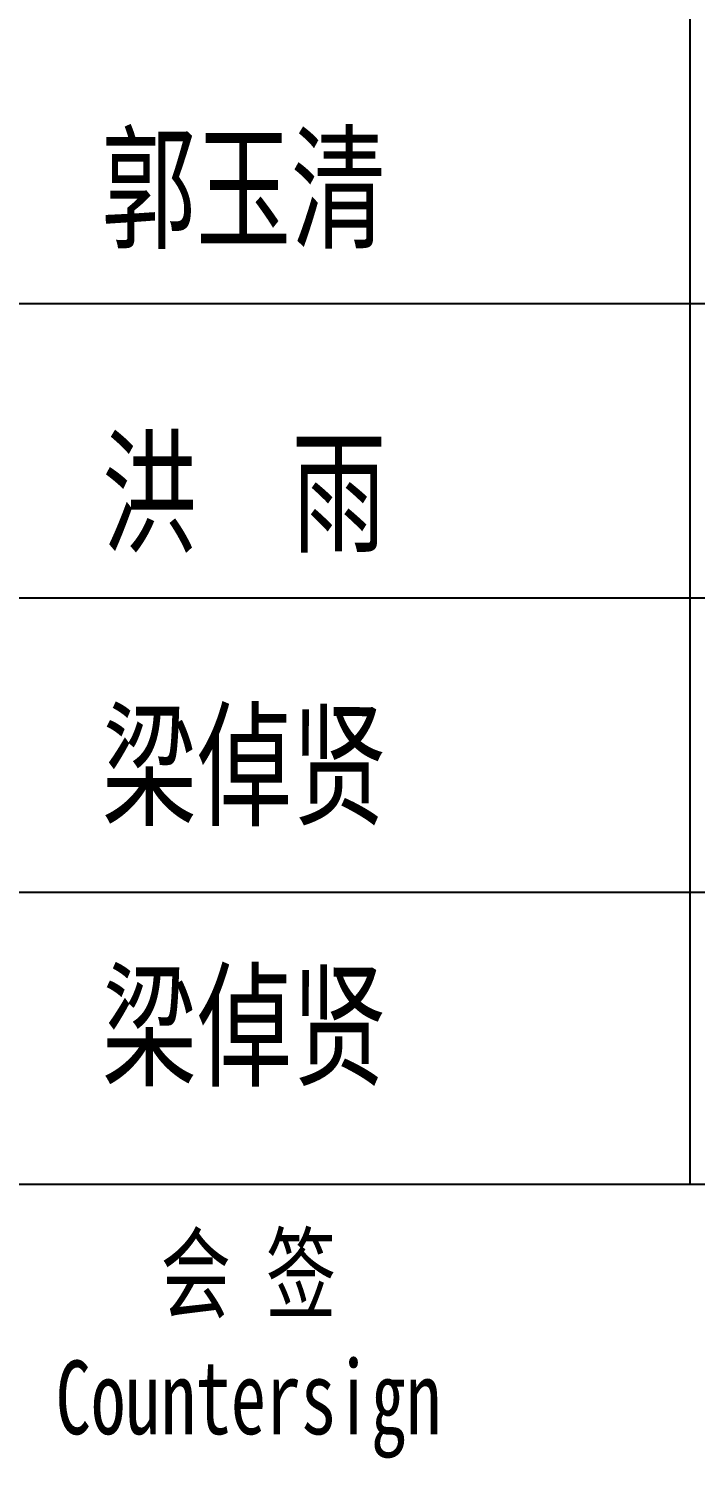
# Model space of a CAD drawing. Extents: x -89996 to 1006241, y -2176 to 440573.
# Drawn here: x 734344 to 736747, y 115156 to 120307 of the extents above; entities that cross this region are included whole.
import ezdxf
from ezdxf.enums import TextEntityAlignment as Align

# ---------------------------------------------------------------- set-up
doc = ezdxf.new("R2010")
doc.units = 0
doc.header["$LTSCALE"] = 1000
doc.header["$MEASUREMENT"] = 0
doc.layers.add('PUB_TEXT', color=7, linetype='Continuous')
doc.layers.add('PUB_TITLE', color=4, linetype='Continuous')
doc.styles.add('_gyy_title_ST', font='', dxfattribs={"width": 0.8})
doc.styles.get('_gyy_title_ST').set_extended_font_data('SimSun')

# ---------------------------------------------------------------- blocks, each defined once
blk = doc.blocks.new('A$C767023C3')
at = {"layer": 'PUB_TITLE'}
for p, q in [((-1414.1, -31747.5), (-1414.1, -36690.9)), ((0, -34575.8), (-4949.5, -34575.8)), ((0, -35282.8), (-4949.5, -35282.8)), ((0, -35989.9), (-4949.5, -35989.9))]:
    blk.add_line(p, q, dxfattribs=at)
blk.add_lwpolyline([(-4949.5, -31747.5), (0, -31747.5), (0, -36690.9), (-4949.5, -36690.9)], close=True, dxfattribs=at)
blk.add_lwpolyline([(0, -31747.5), (0, -36690.9), (-4949.5, -36690.9)], dxfattribs=at)
at = {"layer": 'PUB_TEXT', "color": 3, "style": '_gyy_title_ST', "width": 0.7}
for s, p in [('郭玉清', (-2827.9, -34418)), ('洪  雨', (-2826.4, -35148.3)), ('梁倬贤', (-2826.4, -35803.9)), ('梁倬贤', (-2826.4, -36429.6))]:
    blk.add_text(s, height=238.74, dxfattribs=at).set_placement(p)
at = {"layer": 'PUB_TITLE', "style": '_gyy_title_ST', "width": 0.7}
for s, height, p in [('会 签', 176.77, (-2474.7, -36993.9)), ('Countersign', 176.767, (-2474.7, -37290.9))]:
    blk.add_text(s, height=height, dxfattribs=at).set_placement(p, align=Align.CENTER)

msp = doc.modelspace()

# ---------------------------------------------------------------- block references
at = {"xscale": 1.5, "yscale": 1.5, "zscale": 1.5}
msp.add_blockref('A$C767023C3', (738847.75, 171179.57), dxfattribs=at)

doc.saveas('drawing.dxf')
